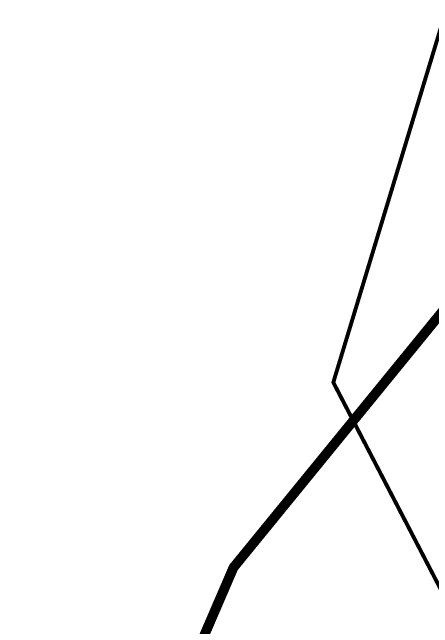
# Model space of a CAD drawing. Header units: metres. Extents: x 561401 to 594056, y 8460144 to 8508504.
# Drawn here: x 572160.43 to 572181.82, y 8462658.61 to 8462689.95 of the extents above; entities that cross this region are included whole.
import ezdxf

# ---------------------------------------------------------------- set-up
doc = ezdxf.new("R2010")
doc.units = ezdxf.units.M
doc.layers.add('1.1. DERECHO DE VIA', color=230, linetype='Continuous')
doc.layers.add('1.2. AFECTADOS BASE GRAFICA ESTATAL NO INSCRITO', color=30, linetype='Continuous')

msp = doc.modelspace()

# ---------------------------------------------------------------- linework, layer by layer
at = {"layer": '1.1. DERECHO DE VIA', "color": 230, "linetype": 'Continuous', "lineweight": 40, "ltscale": 0.2, "const_width": 0.5}
msp.add_lwpolyline([(572096.072, 8462446.266), (572097.288, 8462463.984), (572103.218, 8462482.677), (572118.58, 8462494.491), (572121.534, 8462514.268), (572123.003, 8462534.183), (572122.611, 8462553.968), (572128.224, 8462573.131), (572136.529, 8462591.266), (572147.529, 8462607.962), (572158.372, 8462624.698), (572164.028, 8462643.903), (572171.687, 8462661.68), (572184.952, 8462677.952), (572191.812, 8462696.71), (572196.161, 8462716.163), (572197.875, 8462736.934), (572206.735, 8462754.584), (572219.687, 8462769.837)], dxfattribs=at)
at = {"layer": '1.2. AFECTADOS BASE GRAFICA ESTATAL NO INSCRITO', "color": 64, "linetype": 'Continuous', "lineweight": -3, "const_width": 0.2}
msp.add_lwpolyline([(572212.789, 8462775.382), (572201.663, 8462767.11), (572195.086, 8462754.177), (572176.917, 8462744.442), (572173.297, 8462740.618), (572184.106, 8462702.95), (572184.217, 8462695.714), (572176.765, 8462671.106), (572184.834, 8462655.549), (572187.755, 8462650.291), (572185.515, 8462645.51), (572182.201, 8462639.011), (572177.832, 8462631.619), (572173.846, 8462625.186), (572171.275, 8462620.424), (572166.667, 8462612.891)], dxfattribs=at)

doc.saveas('drawing.dxf')
